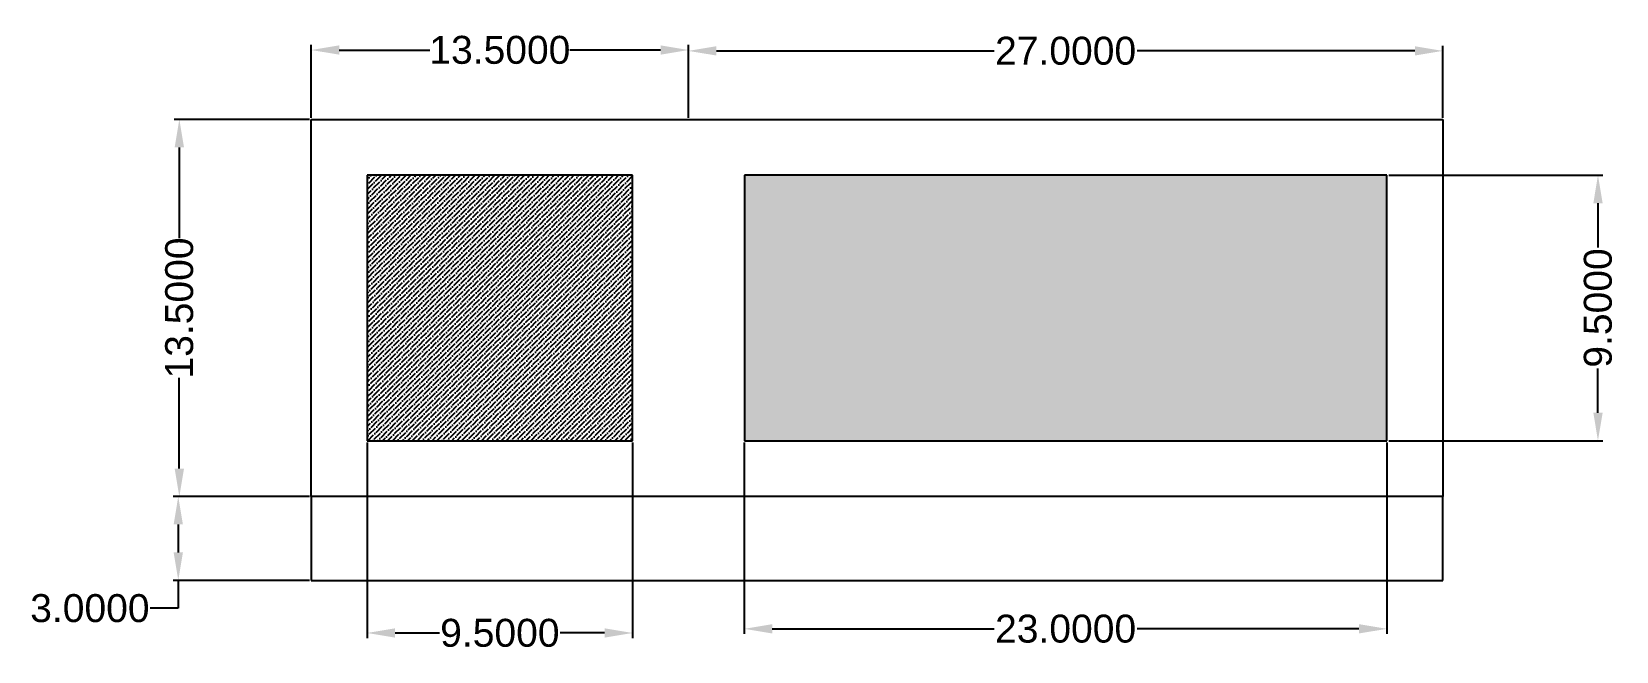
# Model space of a CAD drawing. Header units: inches. Extents: x 4.9 to 61.6, y -1.6 to 20.6.
import ezdxf

# ---------------------------------------------------------------- set-up
doc = ezdxf.new("R2010")
doc.units = ezdxf.units.IN
doc.header["$MEASUREMENT"] = 0
doc.styles.get("Standard").update_dxf_attribs({"font": 'arial.ttf'})
doc.dimstyles.get("Standard").update_dxf_attribs({"dimtxt": 1, "dimasz": 1, "dimexe": 0.18, "dimexo": 0.0625, "dimgap": 0.09, "dimtad": 0, "dimtoh": 1, "dimdec": 4, "dimzin": 0, "dimdsep": 46, "dimtxsty": 'Standard', "dimcen": 0.09, "dimclrd": 4, "dimclre": 4, "dimclrt": 4, "dimadec": 0, "dimazin": 0, "dimtfac": 1, "dimtdec": 4, "dimtofl": 0, "dimtmove": 0, "dimatfit": 3, "dimfxl": 1, "dimtolj": 1, "dimtzin": 0, "dimarcsym": 0})

# ---------------------------------------------------------------- blocks, each defined once
blk = doc.blocks.new('*D2')
at = {"color": 4, "lineweight": -2, "transparency": 16777216}
for p, q in [((14.916, 17.542), (14.916, 20.144)), ((15.916, 19.964), (19.161, 19.964)), ((27.416, 19.964), (24.172, 19.964)), ((28.416, 17.542), (28.416, 20.144))]:
    blk.add_line(p, q, dxfattribs=at)
at = {"color": 4, "transparency": 16777216}
for points in [[(15.916, 20.131), (15.916, 19.798), (14.916, 19.964)], [(27.416, 20.131), (27.416, 19.798), (28.416, 19.964)]]:
    blk.add_solid(points, dxfattribs=at)
at = {"layer": 'Defpoints', "color": 0, "transparency": 16777216}
for p in [(28.416, 19.964), (14.916, 17.48), (28.416, 17.48)]:
    blk.add_point(p, dxfattribs=at)
at = {"color": 4, "transparency": 16777216, "insert": (21.666, 19.964), "char_height": 1, "attachment_point": 5}
blk.add_mtext('\\A1;13.5000', dxfattribs=at)
blk = doc.blocks.new('*D3')
at = {"color": 4, "lineweight": -2, "transparency": 16777216}
for p, q in [((28.416, 17.542), (28.416, 20.113)), ((29.416, 19.933), (39.355, 19.933)), ((54.416, 19.933), (44.477, 19.933)), ((55.416, 17.542), (55.416, 20.113))]:
    blk.add_line(p, q, dxfattribs=at)
at = {"color": 4, "transparency": 16777216}
for points in [[(29.416, 20.1), (29.416, 19.767), (28.416, 19.933)], [(54.416, 20.1), (54.416, 19.767), (55.416, 19.933)]]:
    blk.add_solid(points, dxfattribs=at)
at = {"layer": 'Defpoints', "color": 0, "transparency": 16777216}
for p in [(55.416, 19.933), (28.416, 17.48), (55.416, 17.48)]:
    blk.add_point(p, dxfattribs=at)
at = {"color": 4, "transparency": 16777216, "insert": (41.916, 19.933), "char_height": 1, "attachment_point": 5}
blk.add_mtext('\\A1;27.0000', dxfattribs=at)
blk = doc.blocks.new('*D4')
at = {"color": 4, "lineweight": -2, "transparency": 16777216}
for p, q in [((14.854, 17.48), (10.013, 17.48)), ((10.193, 16.48), (10.193, 13.235)), ((10.193, 4.98), (10.193, 8.225)), ((14.854, 3.98), (10.013, 3.98))]:
    blk.add_line(p, q, dxfattribs=at)
at = {"color": 4, "transparency": 16777216}
for points in [[(10.026, 16.48), (10.36, 16.48), (10.193, 17.48)], [(10.026, 4.98), (10.36, 4.98), (10.193, 3.98)]]:
    blk.add_solid(points, dxfattribs=at)
at = {"layer": 'Defpoints', "color": 0, "transparency": 16777216}
for p in [(10.193, 17.48), (14.916, 17.48), (14.916, 3.98)]:
    blk.add_point(p, dxfattribs=at)
at = {"color": 4, "transparency": 16777216, "insert": (10.193, 10.73), "char_height": 1, "attachment_point": 5, "rotation": 90}
blk.add_mtext('\\A1;13.5000', dxfattribs=at)
blk = doc.blocks.new('*D6')
at = {"color": 4, "lineweight": -2, "transparency": 16777216}
for p, q in [((16.916, 5.917), (16.916, -1.084)), ((26.416, 5.917), (26.416, -1.084)), ((17.916, -0.904), (19.502, -0.904)), ((25.416, -0.904), (23.83, -0.904))]:
    blk.add_line(p, q, dxfattribs=at)
at = {"color": 4, "transparency": 16777216}
for points in [[(17.916, -0.737), (17.916, -1.07), (16.916, -0.904)], [(25.416, -0.737), (25.416, -1.07), (26.416, -0.904)]]:
    blk.add_solid(points, dxfattribs=at)
at = {"layer": 'Defpoints', "color": 0, "transparency": 16777216}
for p in [(16.916, 5.98), (26.416, 5.98), (26.416, -0.904)]:
    blk.add_point(p, dxfattribs=at)
at = {"color": 4, "transparency": 16777216, "insert": (21.666, -0.904), "char_height": 1, "attachment_point": 5}
blk.add_mtext('\\A1;9.5000', dxfattribs=at)
blk = doc.blocks.new('*D7')
at = {"color": 4, "lineweight": -2, "transparency": 16777216}
for p, q in [((30.416, 5.917), (30.416, -0.935)), ((53.416, 5.917), (53.416, -0.935)), ((31.416, -0.755), (39.355, -0.755)), ((52.416, -0.755), (44.477, -0.755))]:
    blk.add_line(p, q, dxfattribs=at)
at = {"color": 4, "transparency": 16777216}
for points in [[(31.416, -0.588), (31.416, -0.921), (30.416, -0.755)], [(52.416, -0.588), (52.416, -0.921), (53.416, -0.755)]]:
    blk.add_solid(points, dxfattribs=at)
at = {"layer": 'Defpoints', "color": 0, "transparency": 16777216}
for p in [(30.416, 5.98), (53.416, 5.98), (53.416, -0.755)]:
    blk.add_point(p, dxfattribs=at)
at = {"color": 4, "transparency": 16777216, "insert": (41.916, -0.755), "char_height": 1, "attachment_point": 5}
blk.add_mtext('\\A1;23.0000', dxfattribs=at)
blk = doc.blocks.new('*D8')
at = {"color": 4, "lineweight": -2, "transparency": 16777216}
for p, q in [((53.479, 15.48), (61.15, 15.48)), ((60.97, 14.48), (60.97, 12.894)), ((60.97, 6.98), (60.97, 8.566)), ((53.479, 5.98), (61.15, 5.98))]:
    blk.add_line(p, q, dxfattribs=at)
at = {"color": 4, "transparency": 16777216}
for points in [[(60.804, 14.48), (61.137, 14.48), (60.97, 15.48)], [(60.804, 6.98), (61.137, 6.98), (60.97, 5.98)]]:
    blk.add_solid(points, dxfattribs=at)
at = {"layer": 'Defpoints', "color": 0, "transparency": 16777216}
for p in [(53.416, 15.48), (60.97, 15.48), (53.416, 5.98)]:
    blk.add_point(p, dxfattribs=at)
at = {"color": 4, "transparency": 16777216, "insert": (60.97, 10.73), "char_height": 1, "attachment_point": 5, "rotation": 90}
blk.add_mtext('\\A1;9.5000', dxfattribs=at)
blk = doc.blocks.new('*D9')
at = {"color": 4, "lineweight": -2, "transparency": 16777216}
for p, q in [((14.854, 3.98), (9.975, 3.98)), ((10.155, 2.98), (10.155, 1.98)), ((14.854, 0.98), (9.975, 0.98)), ((10.155, 0.98), (10.155, -0.02)), ((10.155, -0.02), (9.155, -0.02))]:
    blk.add_line(p, q, dxfattribs=at)
at = {"color": 4, "transparency": 16777216}
for points in [[(9.989, 2.98), (10.322, 2.98), (10.155, 3.98)], [(9.989, 1.98), (10.322, 1.98), (10.155, 0.98)]]:
    blk.add_solid(points, dxfattribs=at)
at = {"layer": 'Defpoints', "color": 0, "transparency": 16777216}
for p in [(14.916, 3.98), (10.155, 0.98), (14.916, 0.98)]:
    blk.add_point(p, dxfattribs=at)
at = {"color": 4, "transparency": 16777216, "insert": (6.992, -0.02), "char_height": 1, "attachment_point": 5}
blk.add_mtext('\\A1;3.0000', dxfattribs=at)

msp = doc.modelspace()

# ---------------------------------------------------------------- hatches: boundary and pattern name
h = msp.add_hatch()
h.set_pattern_fill('ANSI36', color=256)
h.paths.add_polyline_path([(26.41636, 15.47993), (16.91636, 15.47993), (16.91636, 5.97993), (26.41636, 5.97993)])
h = msp.add_hatch()
h.set_pattern_fill('ANSI36', color=256)
h.paths.add_polyline_path([(53.41636, 15.47993), (30.41636, 15.47993), (30.41636, 5.97993), (53.41636, 5.97993)])

# ---------------------------------------------------------------- linework, layer by layer
for p, q in [((14.91636, 17.47993), (28.41636, 17.47993)), ((14.91636, 3.97993), (14.91636, 17.47993)), ((28.41636, 17.47993), (55.41636, 17.47993)), ((55.41636, 17.47993), (55.41636, 3.97993)), ((26.41636, 15.47993), (16.91636, 15.47993)), ((16.91636, 15.47993), (16.91636, 5.97993)), ((26.41636, 5.97993), (26.41636, 15.47993)), ((30.41636, 15.47993), (30.41636, 5.97993)), ((53.41636, 15.47993), (30.41636, 15.47993)), ((53.41636, 5.97993), (53.41636, 15.47993)), ((16.91636, 5.97993), (26.41636, 5.97993)), ((30.41636, 5.97993), (53.41636, 5.97993)), ((28.41636, 3.97993), (14.91636, 3.97993)), ((14.91636, 3.97993), (14.91636, 0.97993)), ((55.41636, 3.97993), (28.41636, 3.97993)), ((55.41636, 0.97993), (55.41636, 3.97993))]:
    msp.add_line(p, q)
at = {"linetype": 'Continuous'}
msp.add_line((14.91636, 0.97993), (55.41636, 0.97993), dxfattribs=at)

# ---------------------------------------------------------------- dimensions: what is measured, and where the dimension line sits
for base, p1, p2, picture, middle in [((28.41636, 19.96425), (14.91636, 17.47993), (28.41636, 17.47993), '*D2', (21.66636, 19.96425)), ((55.41636, 19.93319), (28.41636, 17.47993), (55.41636, 17.47993), '*D3', (41.91636, 19.93319)), ((26.41636, -0.90358), (16.91636, 5.97993), (26.41636, 5.97993), '*D6', (21.66636, -0.90358)), ((53.41636, -0.75452), (30.41636, 5.97993), (53.41636, 5.97993), '*D7', (41.91636, -0.75452))]:
    dim = msp.add_linear_dim(base=base, p1=p1, p2=p2, dimstyle='Standard')
    dim.commit()
    dim.dimension.update_dxf_attribs({"geometry": picture, "text_midpoint": middle})
for base, p1, p2, picture, middle in [((10.19286, 17.47993), (14.91636, 3.97993), (14.91636, 17.47993), '*D4', (10.19286, 10.72993)), ((60.9703, 15.47993), (53.41636, 5.97993), (53.41636, 15.47993), '*D8', (60.9703, 10.72993)), ((10.15542, 0.97993), (14.91636, 3.97993), (14.91636, 0.97993), '*D9', (6.99175, -0.02007))]:
    dim = msp.add_linear_dim(base=base, p1=p1, p2=p2, angle=90, dimstyle='Standard')
    dim.commit()
    dim.dimension.update_dxf_attribs({"geometry": picture, "text_midpoint": middle})

doc.saveas('drawing.dxf')
